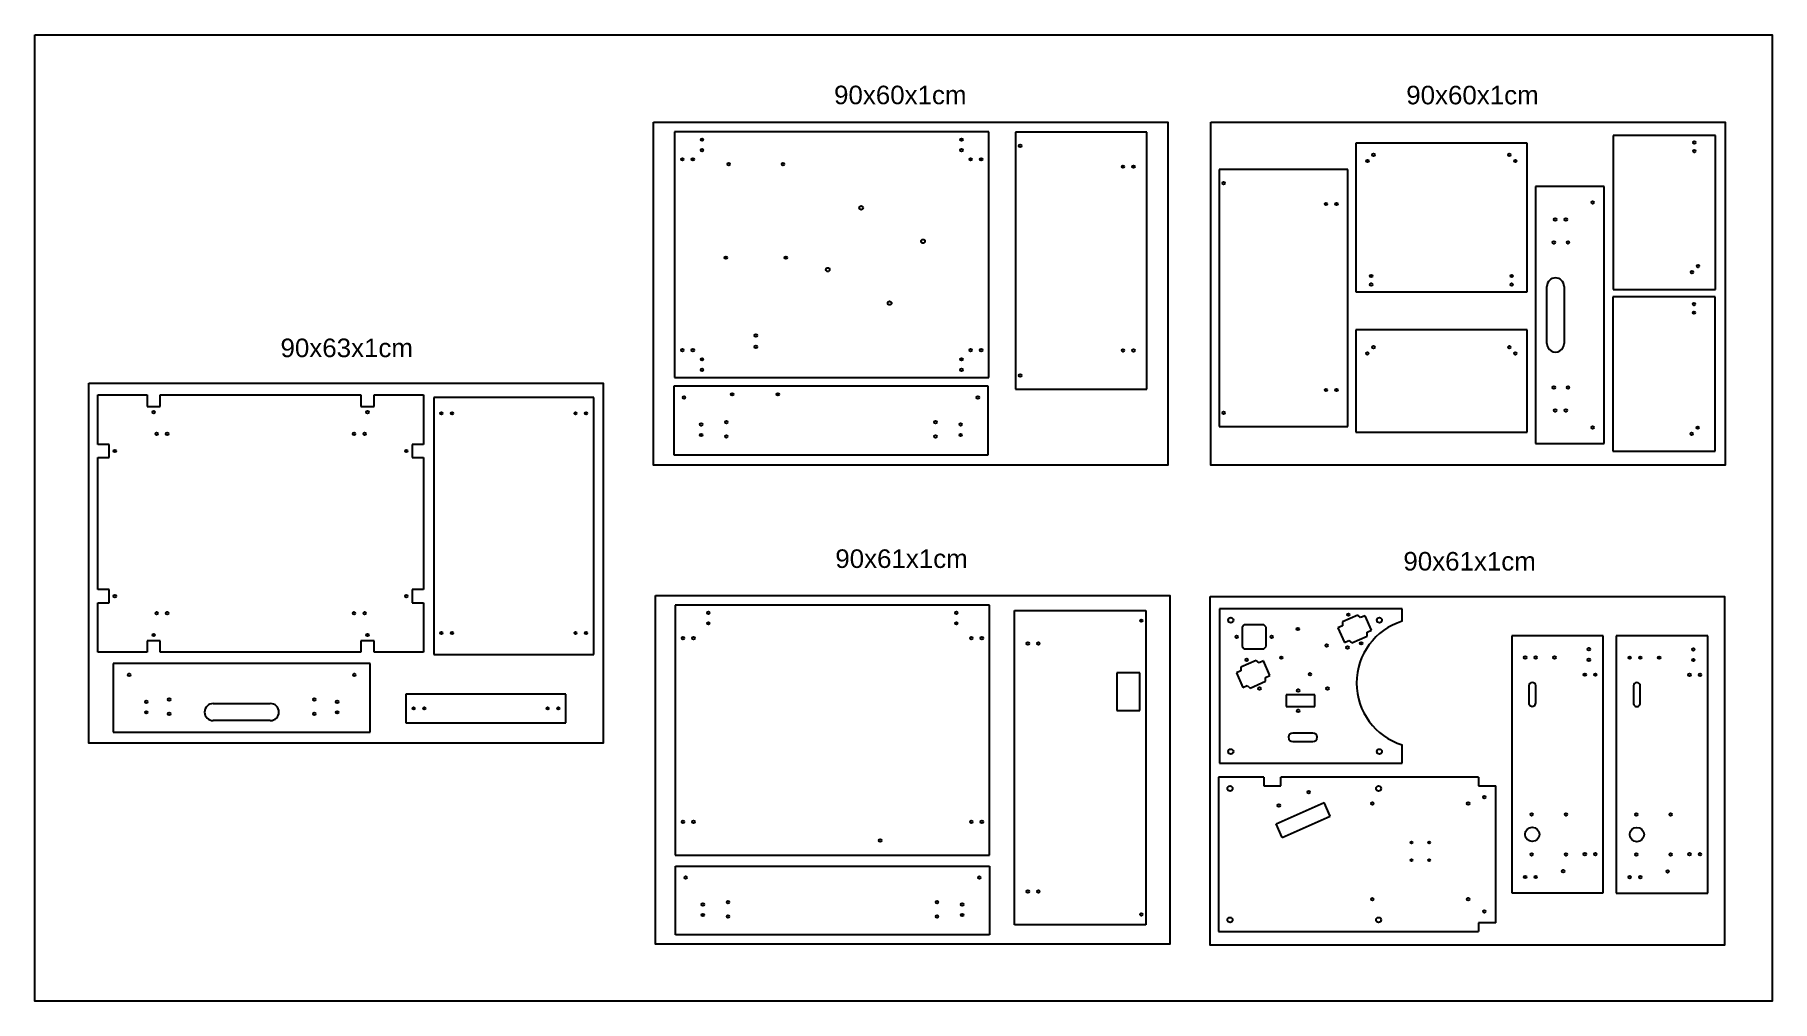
# Model space of a CAD drawing. Header units: millimetres. Extents: x 3110 to 6150, y 460 to 2152.
import ezdxf

# ---------------------------------------------------------------- set-up
doc = ezdxf.new("R2010")
doc.units = ezdxf.units.MM
doc.styles.get("Standard").update_dxf_attribs({"font": 'arial.ttf'})

# ---------------------------------------------------------------- blocks, each defined once
blk = doc.blocks.new('ARP-0012')
at = {"color": 7, "linetype": 'Continuous', "lineweight": 25}
for p, q in [((0, 0), (86.5, 0)), ((0, -86.5), (0, 0)), ((86.5, 0), (86.5, -20)), ((109.5, -20), (109.5, 0)), ((109.5, 0), (460.5, 0)), ((460.5, 0), (460.5, -20)), ((483.5, -20), (483.5, 0)), ((483.5, 0), (570, 0)), ((570, 0), (570, -86.5)), ((86.5, -20), (109.5, -20)), ((460.5, -20), (483.5, -20)), ((20, -86.5), (0, -86.5)), ((20, -109.5), (20, -86.5)), ((570, -86.5), (550, -86.5)), ((550, -86.5), (550, -109.5)), ((0, -109.5), (20, -109.5)), ((0, -340.5), (0, -109.5)), ((550, -109.5), (570, -109.5)), ((570, -109.5), (570, -340.5)), ((20, -340.5), (0, -340.5)), ((0, -363.5), (20, -363.5)), ((0, -450), (0, -363.5)), ((20, -363.5), (20, -340.5)), ((570, -340.5), (550, -340.5)), ((550, -340.5), (550, -363.5)), ((550, -363.5), (570, -363.5)), ((570, -363.5), (570, -450)), ((86.5, -450), (0, -450)), ((86.5, -430), (86.5, -450)), ((109.5, -430), (86.5, -430)), ((109.5, -450), (109.5, -430)), ((460.5, -450), (109.5, -450)), ((483.5, -430), (460.5, -430)), ((460.5, -430), (460.5, -450)), ((483.5, -450), (483.5, -430)), ((570, -450), (483.5, -450))]:
    blk.add_line(p, q, dxfattribs=at)
for centre in [(98, -30), (472, -30), (103, -68), (121.5, -68), (448.5, -68), (467, -68), (30, -98), (540, -98), (30, -352), (540, -352), (103, -382), (121.5, -382), (448.5, -382), (467, -382), (98, -420), (472, -420)]:
    blk.add_circle(centre, 2.25, dxfattribs=at)
blk = doc.blocks.new('ARP-0071')
at = {"color": 7, "linetype": 'Continuous', "lineweight": 25}
for p, q in [((320, 270), (0, 270)), ((0, 270), (0, 0)), ((215.4, 246.9), (215.2, 240.3)), ((242.1, 258.8), (215.4, 246.9)), ((247.2, 254.5), (242.1, 258.8)), ((254.9, 257.9), (247.2, 254.5)), ((266.3, 232.3), (254.9, 257.9)), ((320, 248.1), (320, 270)), ((43.6, 242), (39.6, 238)), ((39.6, 238), (39.6, 203.7)), ((77.9, 242), (43.6, 242)), ((81.9, 238), (77.9, 242)), ((81.9, 203.7), (81.9, 238)), ((215.2, 240.3), (207.5, 236.8)), ((207.5, 236.8), (218.9, 211.2)), ((218.9, 211.2), (226.6, 214.7)), ((226.6, 214.7), (231.7, 210.4)), ((231.7, 210.4), (258.4, 222.3)), ((258.4, 222.3), (258.6, 228.9)), ((258.6, 228.9), (266.3, 232.3)), ((39.6, 203.7), (43.6, 199.7)), ((43.6, 199.7), (77.9, 199.7)), ((77.9, 199.7), (81.9, 203.7)), ((37.4, 161.1), (29.7, 157.7)), ((29.7, 157.7), (41.1, 132.1)), ((37.6, 167.7), (37.4, 161.1)), ((64.3, 179.6), (37.6, 167.7)), ((69.4, 175.3), (64.3, 179.6)), ((77.1, 178.8), (69.4, 175.3)), ((88.5, 153.2), (77.1, 178.8)), ((80.8, 149.7), (88.5, 153.2)), ((41.1, 132.1), (48.8, 135.5)), ((48.8, 135.5), (53.9, 131.2)), ((53.9, 131.2), (80.6, 143.1)), ((80.6, 143.1), (80.8, 149.7)), ((167.1, 119.2), (117, 119.2)), ((117, 119.2), (117, 98.8)), ((117, 98.8), (167.1, 98.8)), ((167.1, 98.8), (167.1, 119.2)), ((163.4, 52.5), (128.4, 52.5)), ((128.4, 37.5), (163.4, 37.5)), ((320, 0), (320, 31.9)), ((0, 0), (320, 0))]:
    blk.add_line(p, q, dxfattribs=at)
for centre, radius in [((20, 250), 4.5), ((225.7, 259.7), 2.25), ((280, 250), 4.5), ((30.1, 220.8), 2.25), ((91.4, 220.8), 2.25), ((137.4, 234.6), 2.25), ((47.9, 180.5), 2.25), ((108.4, 184.4), 2.25), ((187.6, 205.6), 2.25), ((224.3, 202.3), 2.25), ((248.1, 209.5), 2.25), ((158.6, 155.4), 2.25), ((70.3, 130.3), 2.25), ((138, 126.8), 2.25), ((189.3, 130.4), 2.25), ((138, 91.2), 2.25), ((20, 20), 4.5), ((280, 20), 4.5)]:
    blk.add_circle(centre, radius, dxfattribs=at)
for centre, radius, start, end in [((353, 140), 113, 106.9799, 253.0201), ((128.4, 45), 7.5, 90, 270), ((163.4, 45), 7.5, 270, 90)]:
    blk.add_arc(centre, radius, start, end, dxfattribs=at)
blk = doc.blocks.new('ARP-0011')
at = {"color": 7, "linetype": 'Continuous', "lineweight": 25}
for p, q in [((4384.2, 805.5), (3934.2, 805.5)), ((3934.2, 805.5), (3934.2, 645.5)), ((4384.2, 645.5), (4384.2, 805.5)), ((4051.7, 687.5), (4021.7, 687.5)), ((4021.7, 675.5), (4051.7, 675.5)), ((3934.2, 645.5), (4384.2, 645.5))]:
    blk.add_line(p, q, dxfattribs=at)
for centre, radius in [((4002.2, 792), 2.25), ((4316.2, 792), 2.25), ((3957.7, 780.4), 2.25), ((3976.2, 780.4), 2.25), ((4002.2, 773.5), 2.25), ((4316.2, 773.5), 2.25), ((4246.7, 740.5), 2.25), ((4316.7, 740.5), 2.25), ((4346.2, 735.5), 2.25), ((3972.2, 720.5), 2.25), ((3972.2, 687.5), 2.25), ((3972.2, 669), 2.25), ((4246.7, 680.5), 2.25), ((4281.7, 681.5), 12.5), ((4316.7, 680.5), 2.25), ((4356.2, 687.5), 2.25), ((4356.2, 669), 2.25)]:
    blk.add_circle(centre, radius, dxfattribs=at)
for centre, start, end in [((4021.7, 681.5), 90, 270), ((4051.7, 681.5), 270, 90)]:
    blk.add_arc(centre, 6, start, end, dxfattribs=at)
blk = doc.blocks.new('ARP-0009')
at = {"color": 7, "linetype": 'Continuous', "lineweight": 25}
for p, q in [((0, 450), (0, 0)), ((280, 450), (0, 450)), ((280, 0), (280, 450)), ((0, 0), (280, 0))]:
    blk.add_line(p, q, dxfattribs=at)
for centre in [(13.5, 422), (32, 422), (248, 422), (266.5, 422), (13.5, 38), (32, 38), (248, 38), (266.5, 38)]:
    blk.add_circle(centre, 2, dxfattribs=at)
blk = doc.blocks.new('ARP-0057_59')
at = {"color": 7, "linetype": 'Continuous', "lineweight": 25}
for p, q in [((450, 225), (0, 225)), ((0, 225), (0, 0)), ((450, 0), (450, 225)), ((0, 0), (450, 0))]:
    blk.add_line(p, q, dxfattribs=at)
for centre in [(60.5, 205.5), (60.5, 187), (386, 205.5), (386, 187), (24, 8), (426, 8)]:
    blk.add_circle(centre, 2.25, dxfattribs=at)
blk = doc.blocks.new('ARP-0018')
at = {"color": 7, "linetype": 'Continuous', "lineweight": 25}
for p, q in [((0, 50), (0, 0)), ((280, 50), (0, 50)), ((280, 0), (280, 50)), ((0, 0), (280, 0))]:
    blk.add_line(p, q, dxfattribs=at)
for centre in [(13.5, 24.9), (32, 24.9), (248, 24.9), (266.5, 24.9)]:
    blk.add_circle(centre, 2, dxfattribs=at)
blk = doc.blocks.new('ARP-0081-v.2')
at = {"color": 7, "linetype": 'Continuous', "lineweight": 25}
for p, q in [((6925.6, 1616.9), (6925.6, 1346.9)), ((7004.6, 1616.9), (6925.6, 1616.9)), ((7004.6, 1616.9), (7004.6, 1601.9)), ((7034.6, 1601.9), (7034.6, 1616.9)), ((7380.6, 1616.9), (7034.6, 1616.9)), ((7380.6, 1616.9), (7380.6, 1601.9)), ((7004.6, 1601.9), (7034.6, 1601.9)), ((7380.6, 1601.9), (7410.6, 1601.9)), ((7410.6, 1361.9), (7410.6, 1601.9)), ((7026.6, 1535.2), (7110.1, 1572.4)), ((7120.7, 1548.6), (7110.1, 1572.4)), ((7037.1, 1511.4), (7026.6, 1535.2)), ((7037.1, 1511.4), (7120.7, 1548.6)), ((6925.6, 1346.9), (7380.6, 1346.9)), ((7410.6, 1361.9), (7380.6, 1361.9)), ((7380.6, 1361.9), (7380.6, 1346.9))]:
    blk.add_line(p, q, dxfattribs=at)
for centre, radius in [((6945.6, 1596.9), 4.5), ((7083.3, 1590.6), 2.25), ((7205.6, 1596.9), 4.5), ((7390.6, 1581.9), 2.25), ((7031, 1567.3), 2.25), ((7194.8, 1570.7), 2.25), ((7362.4, 1570.7), 2.25), ((7263.1, 1502.4), 1.75), ((7294.1, 1502.4), 1.75), ((7263.1, 1471.4), 1.75), ((7294.1, 1471.4), 1.75), ((7194.8, 1403.1), 2.25), ((7362.4, 1403.1), 2.25), ((6945.6, 1366.9), 4.5), ((7205.6, 1366.9), 4.5), ((7390.6, 1381.9), 2.25)]:
    blk.add_circle(centre, radius, dxfattribs=at)
blk = doc.blocks.new('ARP-0058-v.2')
at = {"color": 7, "linetype": 'Continuous', "lineweight": 25}
for p, q in [((4598.8, 290.9), (5148.8, 290.9)), ((4598.8, 60.9), (4598.8, 290.9)), ((5148.8, 290.9), (5148.8, 60.9)), ((5039.7, 111.6), (4973.7, 111.6)), ((4973.7, 111.6), (4973.7, 71.6)), ((5039.7, 71.6), (5039.7, 111.6)), ((5148.8, 60.9), (4598.8, 60.9)), ((4973.7, 71.6), (5039.7, 71.6))]:
    blk.add_line(p, q, dxfattribs=at)
for centre in [(4656.8, 267.4), (4656.8, 248.9), (5090.8, 267.4), (5090.8, 248.9), (4616.8, 68.9), (5130.8, 68.9)]:
    blk.add_circle(centre, 2.25, dxfattribs=at)
blk = doc.blocks.new('ARP-0095-v.2')
at = {"color": 7, "linetype": 'Continuous', "lineweight": 25}
for p, q in [((6828.4, 917), (6528.4, 917)), ((6528.4, 917), (6528.4, 657)), ((6828.4, 657), (6828.4, 917)), ((6528.4, 657), (6828.4, 657))]:
    blk.add_line(p, q, dxfattribs=at)
for centre in [(6548.9, 885.8), (6559.5, 896.5), (6797.2, 896.5), (6807.8, 885.8), (6555.4, 684.5), (6555.4, 669.5), (6801.4, 684.5), (6801.4, 669.5)]:
    blk.add_circle(centre, 2.25, dxfattribs=at)
blk = doc.blocks.new('ARP-0094-v.2')
at = {"color": 7, "linetype": 'Continuous', "lineweight": 25}
for p, q in [((6531.2, 1693.5), (6531.2, 1514.5)), ((6831.2, 1693.5), (6531.2, 1693.5)), ((6831.2, 1514.5), (6831.2, 1693.5)), ((6531.2, 1514.5), (6831.2, 1514.5))]:
    blk.add_line(p, q, dxfattribs=at)
for centre in [(6551.7, 1652.3), (6562.3, 1663), (6800, 1663), (6810.6, 1652.3)]:
    blk.add_circle(centre, 2.25, dxfattribs=at)
blk = doc.blocks.new('ARP-0093-v.2')
at = {"color": 7, "linetype": 'Continuous', "lineweight": 25}
for p, q in [((6433.1, 1783.1), (6433.1, 1604.1)), ((6703.1, 1783.1), (6433.1, 1783.1)), ((6703.1, 1604.1), (6703.1, 1783.1)), ((6433.1, 1604.1), (6703.1, 1604.1))]:
    blk.add_line(p, q, dxfattribs=at)
for centre in [(6445.6, 1746.1), (6460.6, 1746.1), (6661.9, 1752.6), (6672.6, 1742)]:
    blk.add_circle(centre, 2.25, dxfattribs=at)
blk = doc.blocks.new('ARP-0060-v.2')
at = {"color": 7, "linetype": 'Continuous', "lineweight": 25}
for p, q in [((6997.1, 1668.8), (6447.1, 1668.8)), ((6447.1, 1668.8), (6447.1, 1231.3)), ((6997.1, 1231.3), (6997.1, 1668.8)), ((6447.1, 1231.3), (6997.1, 1231.3))]:
    blk.add_line(p, q, dxfattribs=at)
for centre in [(6505.1, 1655.3), (6939.1, 1655.3), (6460.6, 1610.8), (6479.1, 1610.8), (6505.1, 1636.8), (6939.1, 1636.8), (6965.1, 1610.8), (6983.6, 1610.8), (6460.6, 1289.3), (6479.1, 1289.3), (6965.1, 1289.3), (6983.6, 1289.3), (6805.6, 1256.8)]:
    blk.add_circle(centre, 2.25, dxfattribs=at)
blk = doc.blocks.new('ARP-0048-v.3')
at = {"color": 7, "linetype": 'Continuous', "lineweight": 25}
for p, q in [((7217.1, 1412.4), (6667.1, 1412.4)), ((6667.1, 1412.4), (6667.1, 982.4)), ((7217.1, 982.4), (7217.1, 1412.4)), ((6667.1, 982.4), (7217.1, 982.4))]:
    blk.add_line(p, q, dxfattribs=at)
for centre, radius in [((6715.1, 1398.9), 2.25), ((7169.1, 1398.9), 2.25), ((6715.1, 1380.4), 2.25), ((7169.1, 1380.4), 2.25), ((6680.6, 1364.4), 2.25), ((6699.1, 1364.4), 2.25), ((6761.7, 1355.9), 2.25), ((6856.7, 1355.9), 2.25), ((7185.1, 1364.4), 2.25), ((7203.6, 1364.4), 2.25), ((6993.6, 1279.6), 3.3), ((7101.8, 1221), 3.3), ((6756.7, 1192.4), 2.25), ((6861.7, 1192.4), 2.25), ((6935.1, 1171.4), 3.3), ((7043.3, 1112.8), 3.3), ((6809.2, 1056.2), 2.25), ((6809.2, 1036.2), 2.25), ((6680.6, 1030.4), 2.25), ((6699.1, 1030.4), 2.25), ((6715.1, 1014.4), 2.25), ((7169.1, 1014.4), 2.25), ((7185.1, 1030.4), 2.25), ((7203.6, 1030.4), 2.25), ((6715.1, 995.9), 2.25), ((7169.1, 995.9), 2.25)]:
    blk.add_circle(centre, radius, dxfattribs=at)
blk = doc.blocks.new('ARP-0059-v.2')
at = {"color": 7, "linetype": 'Continuous', "lineweight": 25}
for p, q in [((6942.5, 1464.9), (6492.5, 1464.9)), ((6492.5, 1464.9), (6492.5, 1234.9)), ((6942.5, 1234.9), (6942.5, 1464.9)), ((6492.5, 1234.9), (6942.5, 1234.9))]:
    blk.add_line(p, q, dxfattribs=at)
for centre in [(6553, 1441.4), (6874.5, 1441.4), (6553, 1422.9), (6874.5, 1422.9), (6516.5, 1242.9), (6918.5, 1242.9)]:
    blk.add_circle(centre, 2.25, dxfattribs=at)
blk = doc.blocks.new('ARP-0049-v.3')
at = {"color": 7, "linetype": 'Continuous', "lineweight": 25}
for p, q in [((7462.9, 1192.1), (7012.9, 1192.1)), ((7012.9, 1192.1), (7012.9, 1072.1)), ((7462.9, 1072.1), (7462.9, 1192.1)), ((7187.9, 1122.1), (7287.9, 1122.1)), ((7012.9, 1072.1), (7462.9, 1072.1)), ((7287.9, 1092.1), (7187.9, 1092.1))]:
    blk.add_line(p, q, dxfattribs=at)
for centre in [(7040.9, 1172.1), (7434.9, 1172.1), (7070.9, 1125.1), (7110.9, 1129.1), (7364.9, 1129.1), (7404.9, 1125.1), (7070.9, 1106.6), (7110.9, 1104.1), (7364.9, 1104.1), (7404.9, 1106.6)]:
    blk.add_circle(centre, 2.25, dxfattribs=at)
for centre, start, end in [((7187.9, 1107.1), 90, 270), ((7287.9, 1107.1), 270, 90)]:
    blk.add_arc(centre, 15, start, end, dxfattribs=at)
blk = doc.blocks.new('ARP-0052-v.3')
at = {"color": 7, "linetype": 'Continuous', "lineweight": 25}
for p, q in [((4808.7, 301.6), (4258.7, 301.6)), ((4258.7, 301.6), (4258.7, 181.6)), ((4808.7, 181.6), (4808.7, 301.6)), ((4258.7, 181.6), (4808.7, 181.6))]:
    blk.add_line(p, q, dxfattribs=at)
for centre in [(4276.7, 281.6), (4360.8, 287.3), (4440.8, 287.3), (4790.7, 281.6), (4306.7, 234.6), (4306.7, 216.1), (4350.7, 238.6), (4350.7, 213.6), (4716.7, 238.6), (4716.7, 213.6), (4760.7, 234.6), (4760.7, 216.1)]:
    blk.add_circle(centre, 2.25, dxfattribs=at)
blk = doc.blocks.new('ARP-0051-v.3')
at = {"color": 7, "linetype": 'Continuous', "lineweight": 25}
for p, q in [((4374.3, 309.2), (4924.3, 309.2)), ((4374.3, 189.2), (4374.3, 309.2)), ((4924.3, 309.2), (4924.3, 189.2)), ((4924.3, 189.2), (4374.3, 189.2))]:
    blk.add_line(p, q, dxfattribs=at)
for centre in [(4392.3, 289.2), (4906.3, 289.2), (4422.3, 242.2), (4466.3, 246.2), (4832.3, 246.2), (4876.3, 242.2), (4422.3, 223.7), (4466.3, 221.2), (4832.3, 221.2), (4876.3, 223.7)]:
    blk.add_circle(centre, 2.25, dxfattribs=at)
blk = doc.blocks.new('foglio tipo 1')
at = {"color": 1}
blk.add_lwpolyline([(6823.2, 2138.3), (7723.2, 2138.3), (7723.2, 1538.3), (6823.2, 1538.3)], close=True, dxfattribs=at)
blk = doc.blocks.new('Foglio tipo 2')
at = {"color": 1}
blk.add_lwpolyline([(6819.8, 1286), (7719.8, 1286), (7719.8, 676), (6819.8, 676)], close=True, dxfattribs=at)
blk = doc.blocks.new('Foglio tipo 3')
at = {"color": 1}
blk.add_lwpolyline([(6795.5, 478.8), (7695.5, 478.8), (7695.5, -151.2), (6795.5, -151.2)], close=True, dxfattribs=at)

msp = doc.modelspace()

# ---------------------------------------------------------------- linework, layer by layer
at = {"color": 6}
msp.add_lwpolyline([(3109.7, 2151.8), (6150.2, 2151.8), (6150.2, 460.4), (3109.7, 460.4)], close=True, dxfattribs=at)

# ---------------------------------------------------------------- block references
at = {"color": 1}
for name, p in [('foglio tipo 1', (-2630.6, -139.5)), ('ARP-0048-v.3', (-2437.7, 569.4)), ('foglio tipo 1', (-1655.6, -139.5)), ('ARP-0095-v.2', (-1107.1, 1045.1)), ('ARP-0094-v.2', (-1110, -58.1)), ('Foglio tipo 3', (-3591.3, 1063.2)), ('ARP-0052-v.3', (-30.8, 1235.3)), ('Foglio tipo 2', (-2623.9, -115.7)), ('Foglio tipo 2', (-1653.2, -117.2)), ('ARP-0060-v.2', (-2216.6, -515)), ('ARP-0049-v.3', (-3766, -140.6)), ('ARP-0018', (3759.3, 947.9)), ('ARP-0081-v.2', (-1744.3, -764.2)), ('ARP-0051-v.3', (-143.6, 387.6))]:
    msp.add_blockref(name, p, dxfattribs=at)
for name, p, rotation in [('ARP-0059-v.2', (3591.1, 8473.9), 270), ('ARP-0093-v.2', (4267.7, 8408.9), 270), ('ARP-0049-v.3', (4663.8, 8899.3), 270), ('ARP-0093-v.2', (4267.1, 8126.1), 270), ('ARP-0058-v.2', (5114.9, -4004.4), 90)]:
    msp.add_blockref(name, p, dxfattribs=dict(at, rotation=rotation))
at = {"rotation": 270}
for name, p in [('ARP-0057_59', (5182.2, 1916.2)), ('ARP-0011', (5048.7, 5034.1)), ('ARP-0011', (5231.8, 5033.9))]:
    msp.add_blockref(name, p, dxfattribs=at)
for name, p in [('ARP-0012', (3219.9, 1521.4)), ('ARP-0009', (3807.9, 1067.1)), ('ARP-0071', (5182.7, 877.3))]:
    msp.add_blockref(name, p)

# ---------------------------------------------------------------- texts
at = {"char_height": 32.45, "attachment_point": 1}
for s, insert in [('90x60x1cm', (4508.4, 2062.7)), ('90x60x1cm', (5509.7, 2062.5)), ('90x63x1cm', (3539.7, 1620.1)), ('90x61x1cm', (4510.6, 1251.2)), ('90x61x1cm', (5504.7, 1246.7))]:
    msp.add_mtext_dynamic_manual_height_columns(s, width=315.324, gutter_width=162.2, heights=[57.6], dxfattribs=dict(at, insert=insert))

doc.saveas('drawing.dxf')
